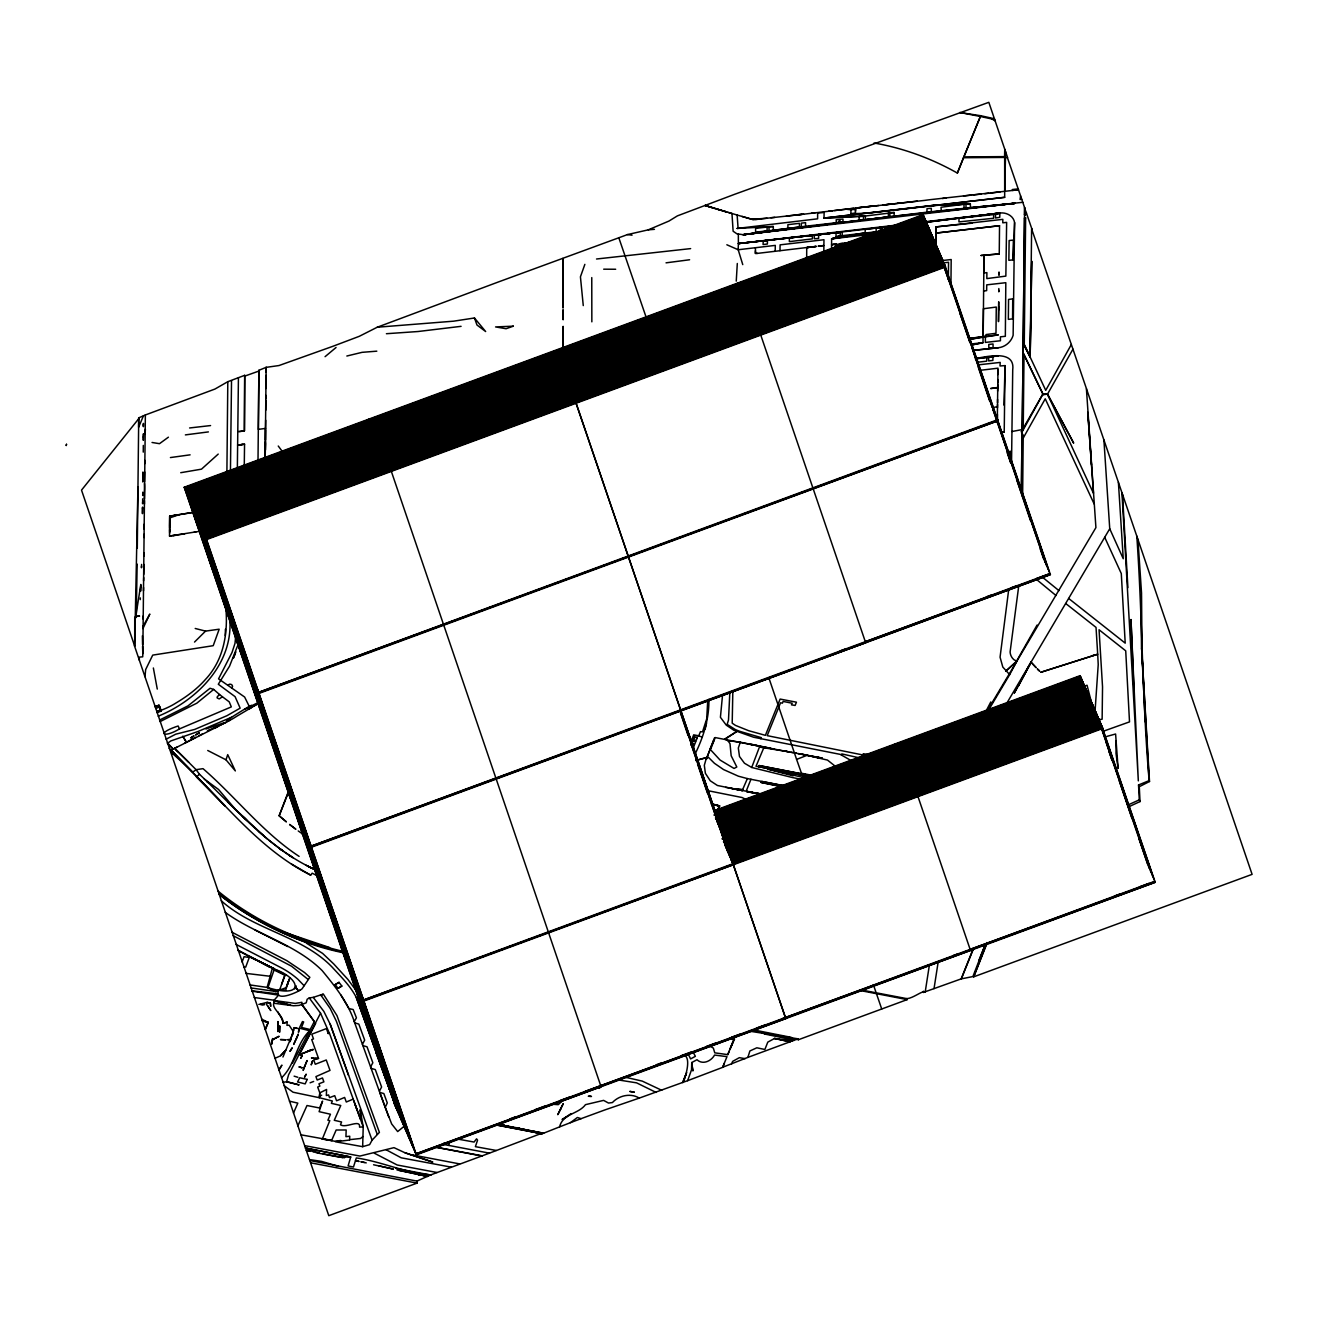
<?xml version="1.0" encoding="UTF-8"?>
<svg xmlns="http://www.w3.org/2000/svg" width="1318" height="1318" viewBox="0 0 1318 1318"><rect width="100%" height="100%" fill="white"/><g stroke="black" fill="none" stroke-linecap="round" stroke-linejoin="round"><path stroke-width="1.5" d="M237.355 467.626L237.784 431.678L244.423 430.871L244.703 375.317L227.8 381.693L214.933 389.057L145.359 414.972L142.822 653.679L142.723 656.825L139.329 657.122L139.346 660.219L265.396 1029.688L268.262 1022.406L261.837 1019.242M196.036 511.878L169.676 516.145L169.511 536.047L201.572 530.989M265.445 441.695L265.182 458.45L266.137 367.36L278.971 365.547L332.993 346.255L359.27 336.321L377.245 327.226L497.842 282.167L627.483 234.588L648.324 229.826L669.017 221.029L677.403 215.872L734.67 194.29L988.83 102.326L1007.611 157.649L1005.387 157.336L1005.519 151.537M284.194 1085.735L293.041 1092.21L319.335 1097.713L319.796 1092.869L317.687 1087.053L319.846 1086.131L318.972 1083.775L323.882 1081.847L322.482 1077.976L317.16 1080.019L315.925 1076.608L330.011 1070.397L326.254 1059.985L315.282 1064.269L313.684 1059.952L318.528 1058.387L311.723 1039.589L313.503 1038.914L311.806 1034.185L326.419 1028.584L328.215 1033.51L329.418 1033.131L363.208 1126.857L362.664 1146.676L335.382 1141.767L349.567 1140.037L349.748 1136.215L345.942 1136.66L346.173 1129.987L336.172 1130.004L331.658 1140.367L300.949 1134.814L265.165 1029.144L268.262 1022.406L262.249 1020.544M563.083 314.722L563.148 319.796L563.05 309.714L563.083 314.722L563.083 313.091M897.443 225.477L882.104 227.289L882.104 231.078L831.625 238.838L831.51 250.568M969.966 339.27L998.336 334.887L985.419 336.419L985.403 335.53L985.37 342.416L1000.444 340.752L1000.411 336.831L1005.337 336.304L1005.815 282.695L986.737 284.853L986.655 290.619L983.623 291.097L983.179 336.848L969.999 339.336M997.429 414.445L997.281 422.633L998.006 368.183L980.576 370.276M1003.921 405.104L1005.074 365.613L1000.016 365.976L1000.197 362.417L978.187 364.872M723.351 211.061L726.778 211.984L705.114 205.46L737.141 215.048L738.047 227.833L737.157 228.442L817.621 218.821L817.638 213.055L824.129 212.511L824.014 218.063L1004.678 197.321L1004.662 157.435L963.524 157.732L957.379 173.07C931.546 158.489 903.308 148.094 874.048 143.003M997.808 374.559L997.94 369.715M142.641 502.109L142.624 503.789L142.69 498.814M142.393 635.803L142.575 644.65M143.25 452.123L143.3 445.418M143.267 615.852L143.283 619.295M144.09 534.185L144.074 537.546M145.375 429.108L145.145 433.688M169.66 533.016L169.725 517.925L179.116 514.679L194.174 512.241M562.852 268.262L563.05 308.066L562.77 258.443L562.819 274.754L562.868 273.238M1022.158 429.52L1023.114 353.175L1024.02 354.789L1023.229 427.856L1022.241 429.717L1024.613 207.7L1022.784 202.329L926.916 212.182L931.299 212.017L931.315 208.293L927.015 208.639L926.916 212.182L743.27 234.719L736.894 233.813L733.121 231.227L731.968 213.483L728.524 212.511M169.742 519.687L169.692 526.327M244.423 430.871L244.703 375.317M894.148 216.251L894.148 212.478L863.455 216.251L824.014 218.063L931.48 205.542L963.969 204.241L964.084 208.228L1014.86 203.334L889.864 216.679L743.27 234.719L768.987 230.732L769.02 226.844L773.304 226.498L773.32 230.452L743.27 234.719L1014.86 203.334L931.299 212.017M806.649 259.597L806.731 247.619L816.204 246.417L757.455 253.386L755.412 253.402L755.461 247.718L775.297 245.395L775.182 251.211M823.832 251.441L823.964 239.728L780.108 244.851L779.976 250.684M1022.784 202.329L1018.485 189.776L930.772 199.611A98.834 52.605 0.5 0 0 925.038 200.352L855.629 208.079L855.415 213.17L850.934 213.697L850.884 209.776L846.008 209.2L811.41 213.285A197.552 105.127 0.5 0 0 805.644 213.977L753.566 219.711L737.141 215.048M859.155 220.337L863.438 219.958L863.455 216.251L859.122 216.482L859.155 220.337L743.27 234.719M882.104 227.289L876.173 228.047L876.14 231.787L842.153 235.675L831.625 238.838L872.417 234.159M935.829 244.934L935.978 226.91L1002.833 219.348L1002.784 222.808L1006.639 222.38L1005.848 276.105L986.836 278.592L986.885 272.612L983.805 273.073L983.623 291.097M1024.547 207.536L1025.684 214.603L1024.547 214.735L1024.613 207.7M137.945 486.952L134.683 646.084L134.733 617.582L135.787 616.445L140.812 584.451L140.581 591.238L140.746 586.131M157.04 712.692L161.241 711.045L160.747 709.891C149.494 714.125 165.277 709.974 176.282 702.807C186.958 696.448 197.107 688.919 205.344 679.577C224.06 659.708 228.459 631.932 225.576 605.637M226.894 472.174L227.8 381.693M265.412 443.375L265.346 450.13L265.659 420.211M563.247 347.952L563.148 326.337L563.247 347.903M818.643 234.604L818.61 238.41L814.31 238.772L814.392 235.148L895.894 225.707M876.173 228.047L865.283 229.447L865.086 232.792L831.625 238.838L840.274 235.79L840.307 232.248L738.377 243.566L738.195 249.745L742.759 264.621M1116.099 740.93L1116.016 753.435L1118.092 768.378L1115.605 734.011L1106.79 736.416M143.497 590.843L143.53 587.499M144.222 524.136L144.107 529.062M144.799 463.689L144.832 460.344M229.085 613.315C236.515 660.334 198.87 699.693 158.242 716.185M230.436 471.482L231.523 380.655M258.015 459.768L258.888 370.292L266.137 367.36L266.104 372.104M773.32 230.452L787.884 228.409L787.917 224.653L799.433 223.352L799.416 227.108L768.987 230.732M950.937 285.116L951.184 259.531L941.777 260.618M998.616 310.027L998.715 301.806L998.484 321.625L998.698 306.83M998.83 288.527L998.797 291.838L998.813 290.207M137.286 548.354L138.72 417.855L145.359 414.972M143.728 574.351L143.843 564.384M237.784 431.678L238.426 377.871M880.342 231.194L880.391 227.487M999.242 253.946L981.07 255.478L999.242 253.946L999.538 225.707L935.978 233.072L936.192 245.84L935.978 226.91L972.289 223.154M1021.368 491.63L1021.944 438.235M1021.45 491.795L1021.911 437.922M1022.62 496.919L1023.213 436.472L1021.483 431.332L1042.933 393.967L1047.497 394.164L1073.593 442.947L1047.497 394.164L1072.951 349.171L1031.615 228.887L1030.149 357.063L1045.734 390.326L1071.353 344.509M138.72 417.855L138.604 427.279L143.431 415.862M143.596 580.843L143.678 577.63M169.676 531.352L169.692 529.688M169.66 527.958L169.676 516.145L179.116 514.679M258.394 428.993L258.888 370.292M265.89 395.351L265.791 398.514M801.311 226.861L801.344 223.137L805.578 222.643L805.512 226.251L787.884 228.409M948.35 279.301L948.548 262.266L943.391 262.908M1004.217 431.991L1000.741 432.304L1004.217 431.991L1005.074 365.613M1013.114 259.893L1013.361 240.074L1009.127 240.551L1008.847 260.305L1013.114 259.893L1014.596 222.643C1013.657 215.872 1006.277 212.182 999.967 213.022L924.346 221.852M1014.596 222.643L1013.13 335.316C1011.186 341.922 1005.189 347.062 998.319 347.738L973.887 350.275M1011.549 462.288L1012.718 369.814C1015.371 349.122 986.292 356.881 976.276 358.331M1023.114 353.208L1024.498 218.08L1025.635 217.898L1024.251 344.344L1030.149 357.063L1031.747 261.359L1030.149 357.063L1022.999 342.944L1023.806 344.657M244.258 466.341L244.555 444.215L239.316 444.891M266.104 370.424L266.154 367.409M840.011 222.314L842.943 221.968L842.993 219.052L839.961 219.266L840.011 222.314L836.222 222.709L836.205 219.711L839.171 219.348L839.187 222.412M997.545 399.42L997.545 402.83M1010.725 461.3L1010.873 451.316L1008.039 451.596M144.42 498.863L144.568 490.593A22.422 4.316 83.3 0 0 144.568 485.452L144.469 483.525M997.364 417.691L997.298 420.969M1023.114 343.257L1022.949 353.306L1023.081 343.158M987.001 942.535L973.689 976.836L1252.1 874.361L1136.791 536.096C1142.541 617.483 1142.063 699.215 1149.148 780.618L1149.51 781.508L1139.279 786.698L1140.021 801.575L1128.916 806.698M134.733 617.582L136.215 617.417L137.154 564.088M277.983 1021.598L277.801 1031.434L277.983 1021.598L277.736 1027.958L278.065 1023.74M842.153 235.675L842.218 231.984L738.377 243.566L738.344 234.209M732.841 691.027L732.198 723.187L735.493 725.411L748.739 730.732L765.379 735.329L780.124 699.067L796.451 702.197L795.116 705.443L791.475 704.85L792.184 703.235L783.123 701.423L782.431 703.153L780.553 702.791L767.191 735.642L862.763 754.95L863.306 753.731L866.915 754.291M755.478 250.634L755.428 253.386L757.455 253.386M983.113 335.81L983.409 308.758L996.276 307.045L995.98 333.306L986.128 334.541L986.111 336.387L970.279 338.446M265.478 440.014L265.429 429.866M143.926 556.081L143.942 552.703M265.989 378.596L266.055 375.399M848.99 242.397L835.266 245.412L835.283 248.97M265.89 388.546L265.972 385.317M1004.744 149.263L1004.563 156.611L963.853 156.908L957.379 173.07M140.268 599.624L140.318 597.911M144.65 471.91L144.469 481.778M225.263 635.523L225.427 629.164M997.627 391.116L997.792 384.675M722.511 695.377L720.419 717.305L726.267 725.131L733.846 730.238L753.632 737.24L840.241 754.374L849.945 759.893M992.965 356.783L992.866 360.407L988.632 360.918L988.698 357.277L975.304 358.908M265.775 400.161L265.742 410.244M141.603 564.417L141.471 567.761L141.537 566.097M563.198 337.952L563.28 344.723M729.859 691.818L728.492 720.073L727.141 724.34L735.082 729.398A49.31 40.644 -23.3 0 0 740.601 731.572L761.343 737.652L760.848 738.755M235.823 634.568L235.016 643.316L232.017 652.492L218.557 678.852L244.637 697.041L249.25 706.399C248.575 706.679 213.351 727.833 231.787 719.298A68.931 38.601 -33.7 0 0 236.943 716.152L257.669 703.828L259.547 704.207M707.733 700.599L706.695 718.903L702.51 731.885L700.468 731.655L698.87 735.543L694.553 735.708L690.978 745.098M736.251 281.129L737.306 263.485M855.431 211.308L855.629 208.079L834.475 210.55M708.903 699.364C709.249 718.524 703.499 736.778 695.179 753.896M138.736 418.679L81.518 490.131L134.683 646.084M254.259 997.512L273.864 1000.197L273.732 1003.212C271.821 1008.978 283.798 1015.568 283.073 1023.279L287.209 1022.093L286.945 1025.371L289.103 1025.173L293.486 1031.813L282.942 1057.02M273.732 1003.212L293.519 1005.766L299.12 1005.42L306.204 1002.817L307.16 999.258L309.269 997.94L313.239 997.38L323.866 1011.433L330.241 1024.3L372.071 1140.185L369.617 1144.65L362.664 1146.676M997.792 379.584L997.775 382.961M973.327 948.466L961.201 978.879L923.374 992.421C923.226 990.049 911.002 999.687 906.043 998.484L861.082 989.933M144.98 676.694L145.672 669.56L152.723 655.112L213.219 645.688L219.183 629.197L205.559 631.108L195.212 628.472M1022.027 437.724L1022.109 429.47M250.964 987.94L278.114 991.795C276.006 1001.911 298.412 992.075 302.069 988.813L309.845 977.33L304.606 972.569L286.846 960.674L232.001 932.254M1008.797 588.849L1000.065 657.188L1002.8 667.04L1009.654 674.635L988.714 709.858M1018.732 585.999L1010.099 651.998A15.635 12.999 -28.4 0 0 1013.921 659.692L1016.837 661.257L1095.917 527.612L1086.394 388.513L1072.951 349.171M785.577 786.154L747.372 778.592L742.248 790.503L717.404 785.479L710.27 780.783L705.377 773.304L704.323 765.297L706.563 757.471L695.756 760.453M925.236 991.762L929.338 965.369M934.034 988.615L938.103 962.437M997.561 387.459L990.675 388.53L997.66 387.805L997.742 386.289M288.527 981.235L287.34 984.661L289.812 978.055L286.006 987.709L275.709 991.498L267.126 987.396C306.138 999.703 300.998 977.495 272.299 968.4L267.126 987.396L249.942 984.925M923.374 992.421C923.984 990.016 921.282 993.69 923.44 991.35M1011.977 431.513L1022.504 429.52L1021.895 432.304L1042.933 393.967M1025.635 217.898L1024.498 218.08M705.13 729.233L706.563 723.038M294.178 1027.678L297.407 1028.435L294.178 1027.678L290.108 1041.648M835.497 766.417L827.473 760.074L807.011 755.346L796.599 759.415L803.733 779.712L792.629 777.587L751.705 767.471L759.745 746.235L715.213 737.569L710.484 749.662L720.073 760.058L734.06 768.46L736.811 766.994L731.16 755.741L730.007 743.698L727.882 740.634L724.735 739.052L736.68 731.556L725.295 739.036M239.118 641.932L229.546 666.167L218.31 684.256L235.082 696.662L240.156 708.145L226.976 715.69L194.669 729.431L175.722 734.192L166.084 739.2M686.694 1072.572C675.277 1100.876 695.245 1060.067 684.223 1055.108M768.921 678.045L794.408 752.908L796.253 753.237L764.028 747.224L756.005 766.285L758.855 766.796L759.217 765.577L811.542 775.791L759.217 765.577L758.822 766.714L809.829 776.747M997.479 407.789L997.512 404.461M1021.895 432.304L1023.229 427.856L1022.636 430.294L1022.191 429.602M685.92 1074.5L682.576 1082.473L687.634 1080.678L691.538 1069.804L691.736 1062.539L696.975 1059.738C702.741 1065.142 711.226 1061.138 714.554 1055.059L726.992 1056.641L722.659 1067.267L747.883 1057.382L749.893 1050.957L756.829 1047.794L764.868 1049.474L767.801 1042.11L774.556 1038.469L792.53 1040.858L798.016 1038.831L798.444 1039.721L907.196 999.604L906.784 998.632M266.417 1004.53L267.109 1002.372L270.371 1003.163L270.668 1006.293L270.371 1003.163L267.109 1002.372L258.839 1004.431M709.002 1045.652L713.335 1048.074L714.768 1052.835L727.783 1054.631L734.11 1038.732L729.727 1038.337L733.945 1039.177M226.004 759.827L227.717 754.637L235.345 770.931L226.004 759.827L207.733 750.486M279.828 989.505L284.754 975.188L286.204 975.386M292.514 1034.943L293.024 1033.444M729.875 1049.556L734.587 1038.93M267.966 987.594L274.045 970.032L272.299 968.4M281.508 1077.811C295.529 1064.713 295.759 1044.054 309.681 1030.758L299.285 1028.139L302.465 1021.565L303.667 1021.911L301.509 1027.463L310.191 1029.539L314.294 1021.549L302.283 1004.761L301.871 1002.306L295.248 1003.41L274.375 1000.543L290.85 1005.37L274.506 1000.79M584.862 264.358L580.431 276.829L583.264 305.595M444.034 1143.019L443.523 1144.436L489.439 1153.151L541.303 1133.447M693.515 747.471L694.438 744.95L691.752 744.39M242.1 962.025L244.077 956.687L249.267 957.494L245.692 967.132L243.731 966.819M961.201 978.879L972.882 976.572L985.106 944.973L978.945 960.212M281.607 984.414L285.232 974.743M714.125 804.392L719.496 805.941L718.178 809.367M289.021 789.894L279.152 815.776L286.237 821.74L279.152 815.776L289.103 790.668M963.524 157.732L980.674 115.704L994.349 118.735M449.586 1142.69L448.532 1145.391M714.471 737.899L710.155 748.986L714.158 739.546L712.709 742.841M690.797 742.248L693.696 734.834L702.016 736.861M710.122 749.267L706.975 757.323L710.105 749.497M785.512 786.006L761.985 781.459L761.096 782.447L782.53 786.945M973.689 976.836L987.182 942.93M718.178 809.203L719.496 805.941L711.588 804.062M718.046 809.549L719.496 805.941L711.769 804.128M724.389 1063.247L722.709 1067.349L687.634 1080.678M717.981 809.647L719.496 805.941L711.555 804.342L719.496 805.941M961.267 979.01L973.458 948.779M761.129 794.029A68.223 29.886 21.5 0 1 759.267 793.65L725.658 787.34M235.906 651.866L233.319 658.176L235.065 653.959M963.853 156.908L980.378 116.495L994.645 119.592M287.95 982.964L285.709 990.147L279.647 989.554L275.709 991.498M731.572 1063.972L732.627 1061.385L739.349 1057.662L745.098 1058.651M730.551 1047.81L733.335 1041.072M727.783 1054.631L729.2 1051.27M294.738 988.895L296.089 985.782M293.502 1113.018L297.819 1103.117L289.449 1101.173M496.425 1125.061L542.225 1133.744L559.557 1126.89C562.835 1113.529 578.52 1114.138 585.472 1104.665L603.595 1100.382L608.504 1103.051L612.392 1102.573C618.966 1095.423 630.811 1092.803 639.246 1098.108L682.526 1082.506M706.316 759.201L708.244 757.142L714.438 763.303L723.549 769.564L738.377 776.187L747.372 778.592M297.884 1125.803L306.995 1105.522L319.533 1107.977L322.564 1101.107L319.104 1111.651L330.456 1114.237L327.885 1120.234L329.797 1120.613L322.399 1138.9L334.558 1141.223L340.868 1140.498M176.711 747.207L173.202 749.085L167.452 743.039L173.202 749.085L230.057 720.303M405.137 1125.473L397.674 1131.569L391.66 1123.941L385.218 1107.268L387.278 1102.968L383.851 1093.561L379.782 1092.441L354.69 1022.85C348.463 1002.883 335.167 986.49 322.136 970.575C294.952 943.507 255.774 934.627 225.197 912.32M560.134 1109.97L557.794 1114.682L563.247 1103.66L560.134 1109.97L560.941 1108.454M1031.055 662.229L1014.366 692.906L1031.055 662.229L1036.063 667.583L1031.055 662.229L1018.303 686.266M283.024 1082.243L286.583 1081.814L288.626 1074.681L320.538 1013.196L309.269 997.94M761.557 781.558L761.096 782.447L781.277 786.368M315.645 1023.394L299.483 1054.482L302.234 1055.504L300.685 1058.305L302.234 1055.504L299.878 1054.433L313.14 1049.49L299.878 1054.433M986.193 710.797L990.806 701.934M379.436 1091.156L381.594 1087.037L375.3 1069.59L371.083 1068.321M292.448 1063.181L309.681 1030.758M370.572 1066.987L372.829 1062.769L367.03 1046.789L362.878 1045.619M1009.654 674.635L1016.837 661.257L1005.766 671.224L1016.442 661.372L1037.085 625.045M362.401 1044.383L364.674 1040.149L358.826 1024.086L354.69 1022.85M563.083 1100.184L558.255 1104.665L552.901 1104.286M750.963 779.235L746.565 790.24L747.141 791.426M841.345 754.786L841.823 753.912L859.418 757.899M1023.312 436.703L1021.483 431.332L1022.142 437.411L1023.147 436.324L1023.378 437.774L1045.24 398.81L1094.187 504.02M1005.634 705.179L1109.74 528.765L1103.907 439.948L1086.477 388.761M354.196 1021.681L356.437 1017.825L353.158 1009.522L348.973 1008.6L340.884 994.975M356.404 987.001L354.707 982.322L355.498 980.987M1023.789 344.624L1030.149 357.063M987.281 710.715L1016.837 661.257M279.119 1069.705L281.904 1065.125L278.889 1070.051M1022.109 437.312L1023.147 436.324M377.179 1134.188L336.387 1021.302L330.192 1008.451L321.394 995.831L323.223 993.92L336.963 1015.585L379.403 1132.393L372.071 1140.185M274.062 1000.28L278.543 995.156L277.62 993.821L251.969 990.839M173.202 749.085L171.455 750.469L172.922 753.896C218.491 794.095 255.066 847.309 310.653 875.119L312.201 873.208A343.8 283.337 -23.3 0 0 317.325 875.745M559.557 1126.89L570.43 1122.672L577.383 1117.483L581.106 1118.652L604.616 1110.02A10.676 6.03 -18.8 0 0 605.423 1109.74L639.246 1098.108M228.162 685.327C229.629 682.329 234.62 685.624 231.704 687.798M751.491 744.588L755.807 745.378L739.859 742.116M280.718 1055.636L285.726 1050.232L280.223 1055.965L274.968 1058.321M935.945 233.105L999.538 225.707M172.922 753.896L171.455 750.469L225.048 805.891L196.415 777.01L199.463 774.259L196.102 769.679L174.635 748.294M194.52 642.064L205.559 631.108M222.429 696.777L219.546 694.537L217.618 696.382A2.092 1.713 -23.3 0 0 217.173 697.963L219.249 698.935L222.429 696.777L229.233 701.868L231.325 706.893L179.495 728.887C164.058 738.426 155.112 733.549 178.144 726.004L179.495 728.887M219.546 694.537L213.681 689.429L196.794 703.202L160.071 721.589M218.228 454.084L201.489 469.159L180.731 472.701M362.944 1136.511L360.605 1138.472L349.682 1139.658M325.068 356.684L336.057 347.491M168.407 437.181L159.494 443.688L152.048 442.469M167.534 743.253L170.796 740.947L197.947 731.523L231.474 717.272M571.106 1113.611L562.094 1119.559L566.921 1116.692M338.034 988.335L341.84 986.062L339.023 982.338L335.217 984.595L338.034 988.335L341.84 986.062M254.226 705.921L257.669 703.828M335.217 984.595L339.023 982.338M244.835 709.232L259.695 701.753M249.053 709.018L252.529 706.992M184.569 743.286L195.756 737.273M226.531 722.198L207.404 730.946L209.957 729.941M742.858 790.042L741.688 790.751L742.594 790.306M319.796 1096.181L321.674 1095.176M190.715 739.909L192.379 739.019M199.15 735.592L202.544 733.879M305.479 1148.011L309.796 1160.515L416.949 1181.093L430.788 1174.882C405.038 1172.888 381.643 1161.619 356.338 1157.929L353.471 1167.007L348.1 1165.952L350.72 1156.99L305.479 1148.011L300.949 1134.814M249.25 706.399L251.59 705.262M214.34 728.393L217.75 726.762M724.933 1040.479L720.254 1042.439M1128.159 804.903L1139.279 799.861L1138.538 784.968L1149.148 780.618L1141.619 648.209L1141.273 596.214M159.56 720.056L187.996 705.871L210.056 688.26L213.681 689.429M353.175 1099.13L346.288 1102.013L344.624 1097.449L336.568 1100.777L334.723 1095.67L329.549 1097.63L328.561 1094.928L326.337 1095.555L326.584 1089.459L319.796 1092.869L319.335 1097.713L332.35 1100.991L331.378 1103.347L340.769 1105.505L334.278 1120.3L341.576 1121.98L340.505 1124.781C345.959 1128.669 360.671 1118.537 359.55 1127.154L363.208 1126.857L360.176 1109.591L360.473 1119.279L353.751 1100.728M292.662 1030.577L293.963 1030.05M430.788 1174.882L489.439 1153.151M155.639 708.507L159.709 706.942L161.241 711.045M541.303 1133.447L542.225 1133.744M287.209 1022.093L283.073 1023.279M310.092 1082.819L313.651 1081.452M747.883 1057.382L790.059 1041.797L774.556 1038.469L790.059 1041.797M570.43 1122.672L581.106 1118.652M184.207 487.232L923.061 214.669L945.566 266.944L206.712 539.507L184.207 487.232L394.741 1104.649M184.421 487.742L923.275 215.18M184.652 488.27L923.506 215.691M184.866 488.78L923.72 216.201M185.097 489.291L923.934 216.712L930.343 234.868M924.165 217.239L185.311 489.802L396.059 1107.713M185.525 490.312L924.379 217.75M185.756 490.823L924.61 218.261M185.97 491.334L924.824 218.772M186.2 491.845L925.038 219.282M186.415 492.355L925.269 219.793L930.343 234.456M925.483 220.304L186.629 492.866L397.377 1110.794M186.859 493.393L925.697 220.814M187.074 493.904L925.928 221.325M187.304 494.415L926.142 221.852M187.518 494.925L926.373 222.363M187.733 495.436L926.587 222.874L932.996 241.425M926.801 223.385L187.963 495.947L398.926 1114.385M188.177 496.458L927.032 223.895M188.408 496.968L927.246 224.406M188.622 497.479L927.477 224.917M188.836 498.006L927.691 225.427M189.067 498.517L927.905 225.938M189.281 499.028L928.136 226.449L934.33 244.077M928.35 226.976L189.495 499.538L400.26 1117.45M189.726 500.049L928.58 227.487M189.94 500.56L928.795 227.998M190.171 501.071L929.009 228.508M190.385 501.581L929.239 229.019M190.599 502.092L929.454 229.53L934.544 243.781M929.684 230.04L190.83 502.603L401.578 1120.531M191.044 503.13L929.898 230.551M191.275 503.641L930.113 231.062M191.489 504.151L930.343 231.589M191.703 504.662L930.557 232.1M191.934 505.173L930.788 232.611L936.966 250.651M931.002 233.121L192.148 505.684L402.896 1123.611M192.379 506.194L931.216 233.632M192.593 506.705L931.447 234.143M192.807 507.216L931.661 234.653M193.038 507.743L931.892 235.164M193.252 508.254L932.106 235.675L938.301 253.303M932.32 236.186L193.482 508.764L404.445 1127.187M193.697 509.275L932.551 236.713M193.911 509.786L932.765 237.224M194.141 510.297L932.996 237.734M194.356 510.807L933.21 238.245M194.586 511.318L933.424 238.756M194.8 511.829L933.655 239.266L938.515 253.007M933.869 239.777L195.015 512.34L405.763 1130.267M195.245 512.867L934.1 240.288M195.459 513.377L934.314 240.799M195.69 513.888L934.528 241.309M195.904 514.399L934.759 241.837M196.118 514.91L934.973 242.347L940.953 259.86M935.187 242.858L196.349 515.42L407.097 1133.348M196.563 515.931L935.418 243.369M196.794 516.442L935.632 243.879M197.008 516.953L935.862 244.39M197.222 517.48L936.077 244.901M197.453 517.99L936.291 245.412L942.271 262.529M936.521 245.922L197.667 518.501L408.646 1136.923M197.898 519.012L936.736 246.45M198.112 519.523L936.966 246.96M198.326 520.033L937.18 247.471M198.557 520.544L937.395 247.982M198.771 521.055L937.625 248.492M198.985 521.566L937.839 249.003L948.894 280.783M938.07 249.514L199.216 522.076L409.964 1140.004M199.43 522.603L938.284 250.025M199.661 523.114L938.498 250.535M199.875 523.625L938.729 251.046M200.089 524.136L938.943 251.573M200.32 524.646L939.174 252.084L970.13 342.68M939.388 252.595L200.534 525.157L411.282 1143.085M200.764 525.668L939.602 253.105M200.979 526.179L939.833 253.616M201.193 526.689L940.047 254.127M201.423 527.2L940.278 254.638M201.638 527.727L940.492 255.148L1046.41 565.389M940.706 255.659L201.868 528.238L412.616 1146.149M202.082 528.749L940.937 256.186M202.297 529.259L941.151 256.697M202.527 529.77L941.381 257.208M202.741 530.281L941.596 257.718M202.972 530.792L941.81 258.229L1047.958 568.981M942.04 258.74L203.186 531.302L414.149 1149.741M203.4 531.813L942.255 259.251M203.631 532.34L942.485 259.761M203.845 532.851L942.7 260.272M204.076 533.362L942.914 260.783M204.29 533.872L943.144 261.31M204.504 534.383L943.359 261.821L1049.293 572.061M943.589 262.331L204.735 534.894L415.483 1152.822M204.949 535.405L943.803 262.842M205.18 535.915L944.017 263.353M205.394 536.426L944.248 263.864M205.608 536.937L944.462 264.374M205.839 537.464L944.693 264.885L1050.397 574.615L311.542 847.194L289.037 794.919M944.907 265.396L206.053 537.975L416.356 1154.865L1155.211 882.302L1101.914 726.416L732.495 862.697M206.283 538.485L945.121 265.906M206.498 538.996L945.352 266.434M997.545 419.75L258.69 692.329L997.973 420.772L997.1 418.729M997.973 420.772L259.135 693.35L236.614 641.075M714.488 810.537L1080.068 675.673L1102.804 728.459L363.949 1001.021L341.444 948.762M714.718 811.048L1080.299 676.183M714.933 811.558L1080.513 676.694M715.163 812.086L1080.727 677.221M715.377 812.596L1080.958 677.732M715.592 813.107L1081.172 678.243L1087.366 695.871M715.822 813.618L1081.403 678.754M714.109 814.837L1081.617 679.264M714.34 815.348L1081.831 679.775M716.481 815.15L1082.062 680.286M716.695 815.661L1082.276 680.796M716.926 816.171L1082.49 681.307L1088.47 698.837M717.14 816.699L1082.721 681.834M715.443 817.918L1082.935 682.345M715.658 818.429L1083.165 682.856M715.872 818.939L1083.38 683.367M716.102 819.45L1083.594 683.877M718.244 819.252L1083.824 684.388L1091.123 704.982M718.458 819.763L1084.039 684.899M716.761 820.982L1084.269 685.409M716.976 821.493L1084.483 685.92M717.206 822.02L1084.698 686.431M717.42 822.531L1084.928 686.958M717.651 823.042L1085.142 687.469M719.793 822.844L1085.373 687.98L1092.441 708.063M718.079 824.063L1085.587 688.49M718.31 824.574L1085.801 689.001M718.524 825.084L1086.032 689.512M718.755 825.595L1086.246 690.022M718.969 826.106L1086.477 690.533M719.183 826.617L1086.691 691.044L1092.441 707.651M719.414 827.144L1086.905 691.571M719.628 827.655L1087.136 692.082M719.859 828.165L1087.35 692.593M720.073 828.676L1087.581 693.103M720.287 829.187L1087.795 693.614M720.518 829.697L1088.009 694.125L1095.093 714.208M720.732 830.208L1088.24 694.635M720.962 830.719L1088.454 695.146M721.177 831.23L1088.684 695.657M721.391 831.757L1088.899 696.168M721.621 832.268L1089.113 696.695M721.836 832.778L1089.343 697.206L1096.411 717.289M722.066 833.289L1089.558 697.716M722.28 833.8L1089.788 698.227M722.495 834.31L1090.002 698.738M722.725 834.821L1090.217 699.248M722.939 835.332L1090.447 699.759M723.17 835.843L1090.661 700.27M723.384 836.353L1090.892 700.781L1096.625 716.976M723.598 836.881L1091.106 701.291M723.829 837.391L1091.32 701.819M722.116 838.61L1091.551 702.329M722.346 839.121L1091.765 702.84M724.488 838.923L1091.979 703.351M724.702 839.434L1092.21 703.861L1099.064 723.434M724.933 839.945L1092.424 704.372M725.147 840.456L1092.655 704.883M723.45 841.675L1092.869 705.394M723.664 842.202L1093.083 705.904M723.879 842.713L1093.314 706.432M726.037 842.515L1093.528 706.942L1100.382 726.515M726.251 843.026L1093.759 707.453M726.465 843.536L1093.973 707.964M724.768 844.756L1094.187 708.474M724.982 845.266L1094.418 708.985M725.213 845.777L1094.632 709.496M725.427 846.288L1094.863 710.007M725.658 846.815L1095.077 710.517L1100.596 726.202M727.8 846.617L1095.291 711.028M726.086 847.836L1095.522 711.555M726.317 848.347L1095.736 712.066M726.531 848.858L1095.966 712.577M726.762 849.369L1096.181 713.087M727.19 850.39L1096.625 714.109M1096.84 714.62L727.421 850.901L726.976 849.879L1096.395 713.598L1149.247 868.463M1097.07 715.13L727.635 851.412L691.143 744.308M727.865 851.939L1097.284 715.641M728.08 852.449L1097.499 716.168M1097.943 717.19L728.294 852.96L1097.729 716.679L1151.026 872.565M1098.174 717.7L728.739 853.982L680.533 712.33M728.969 854.492L1098.388 718.211M729.183 855.003L1098.602 718.722M1098.833 719.233L729.398 855.514L730.287 857.573L1099.706 721.292M729.628 856.025L1099.047 719.743L1152.789 876.668M729.842 856.535L1099.278 720.254M730.073 857.062L1099.492 720.765M730.501 858.084L1099.937 721.803M1100.151 722.313L730.732 858.595L731.836 861.148L1101.255 724.867M730.946 859.105L1100.382 722.824M731.177 859.616L1100.596 723.335L1154.107 879.732M731.391 860.127L1100.81 723.846M1101.041 724.356L731.605 860.638L680.533 710.699M1101.486 725.378L732.05 861.675L733.385 864.74L363.504 1000L1102.359 727.437M732.281 862.186L1101.7 725.889M732.709 863.208L1102.145 726.926M1102.573 727.948L363.735 1000.51L733.154 864.229M1154.766 881.281L415.928 1153.843L785.792 1018.583L576.147 403.226L553.626 350.95M416.949 1181.093L417.048 1183.119L328.792 1215.674L309.796 1160.515M986.375 596.84L992.157 594.731M1011.417 587.68L1017.199 585.571M1036.459 578.52L1049.952 573.594L311.097 846.156L1050.397 574.615M840.192 650.894L845.975 648.785M865.679 642.756L311.312 846.667L1050.166 574.104L865.234 641.734L865.679 642.756L760.42 334.064M1114.32 896.075L1120.102 893.95M1139.362 886.915L1148.999 883.39M952.716 955.748L958.499 953.639M656.282 1064.763L662.064 1062.638M681.324 1055.603L690.962 1052.077M706.366 1046.443L716.004 1042.917M731.408 1037.282L741.045 1033.757M756.45 1028.122L766.087 1024.597M781.492 1018.962L1155.211 882.302M510.099 1118.817L515.865 1116.692M535.141 1109.657L544.762 1106.131M560.183 1100.497L569.804 1096.971M585.225 1091.337L970.493 950.443L917.641 795.578M390.985 470.345L601.074 1086.724L416.142 1154.354L1154.996 881.791L970.064 949.421L970.493 950.443M259.053 371.017L245.28 375.91M1093.232 709.265L1095.192 709.15L1098.224 664.585L1097.696 654.206L1040.808 672.279L1097.696 654.206L1096.032 627.401L1065.784 603.562M156.776 712.066L160.747 709.891M205.954 728.986L224.422 722.61M313.239 997.38L322.498 994.332M307.308 1051.27L311.163 1050.001M790.026 1041.665L792.53 1040.858M1083.33 686.464L1087.053 685.261L1092.754 707.42M328.215 1033.51L329.418 1033.131M298.23 990.724L295.66 987.05L298.23 990.724L299.614 990.279M1102.804 731.424L1129.51 721.885L1125.72 650.828L1099.064 629.773L1102.54 686.876L1102.128 719.2L1098.075 719.859M304.689 1145.639L359.929 1156.067L393.983 1147.649L405.021 1152.789L432.634 1162.048L405.021 1152.789M309.219 1050.578L313.14 1049.49M695.789 760.502L706.695 757.652M714.603 1044.037L717.453 1043.312M1091.897 655.754L1095.802 654.799M993.673 407.493L996.853 406.718M346.832 356.025L362.088 352.334L376.816 351.165M846.008 209.2L853.718 208.293M890.276 204.076L882.632 205.114L917.295 201.127M863.438 219.958L889.864 216.679L889.864 212.906M972.931 344.739L983.014 342.664L983.063 336.584L969.076 338.479M971.366 345.019L983.014 342.664L971.119 343.982M265.544 428.416L258.41 429.355M169.511 536.047L184.685 533.872M377.245 327.226L453.606 321.18L474.464 317.984L485.65 331.543L476.984 325.019L474.464 317.984M840.274 235.79L836.057 236.499L835.991 232.759L840.307 232.248L738.377 243.566L897.789 224.95M690.632 248.608L596.527 259.003M942.436 198.54L946.209 197.931M194.059 532.241L195.937 531.945M874.839 205.789L857.54 207.816L861.395 207.387M801.772 214.389L786.352 216.086M811.41 213.285L815.199 212.709M173.366 535.668L177.156 535.092M984.81 193.713L988.648 193.252M237.569 445.138L242.792 444.397M990.592 193.087L1000.164 191.851M170.417 457.56L190.105 454.842M814.392 235.148L789.367 237.751L789.367 241.622L812.333 238.887L812.498 235.411L840.307 232.248M842.647 243.402L838.956 243.814L848.808 242.71M666.035 262.842L689.611 259.761M461.086 326.337L417.971 331.526L386.405 333.718M173.498 515.651L175.393 515.404M850.884 209.776L855.398 209.315M185.377 434.891L208.392 431.909M976.111 358.661L998.303 355.778L986.82 357.557L986.704 361.148L977.116 362.302M816.204 246.417L806.731 247.619L808.626 247.372M925.483 222.33L999.967 213.022L926.505 221.968M999.967 213.022L925.285 222.38M239.464 431.563L242.792 431.151M1004.678 197.321L867.722 213.236L850.934 213.697M1023.279 353.191L1043.23 394.675L1047.497 394.164L1093.479 493.311L1087.778 412.254L1091.485 464.957M1021.73 199.282L1020.066 199.479L1020.577 195.871M755.461 247.718L738.195 249.745L726.844 244.769M767.06 218.211L751.952 219.332L742.067 216.449M770.898 217.734L774.77 217.355M805.512 226.251L842.943 221.968M189.594 427.971L210.567 425.566M241.046 444.611L244.555 444.215M911.479 201.736L907.591 202.066M973.195 194.899L980.938 194.125M828.692 211.209L832.564 210.814M1018.188 188.886L1012.372 189.528L1012.356 190.435L1018.485 189.759L1007.397 157.649M1014.86 203.334L941.217 211.325L941.052 207.239L963.969 204.241L970.361 203.96L970.476 207.947M894.148 212.478L888.332 213.104L888.381 216.976M974.002 350.324L998.319 347.738M135.787 616.445L139.494 616.099L135.787 616.445L136.215 617.417M865.251 206.959L871.05 206.349M872.944 206.086L878.776 205.509M797.868 214.669L803.7 214.191M759.382 219.15L751.952 219.332L761.359 219.035L755.478 219.463M963.524 195.904L971.267 195.13M901.891 202.906L897.97 203.186M648.324 229.826L654.453 229.332M1024.498 214.653L1025.684 214.603M737.157 228.442L773.304 226.498M824.014 218.063L865.349 215.954L865.366 219.744M314.64 1058.552L318.528 1058.387L311.46 1057.926L313.025 1058.173M931.48 205.542L970.361 203.96M316.04 1152.723L339.336 1157.105L350.72 1156.99L305.512 1148.093M603.693 269.185L615.671 269.251M594.352 1088.058L599.69 1088.256L596.098 1088.042M729.744 1038.37L734.11 1038.732M339.336 1157.105L342.812 1157.484L323.124 1153.876M752.265 792.332L747.009 791.772L759.267 793.65L747.009 791.772L757.438 793.337M959.702 112.508L980.674 115.704M620.086 1080.216L636.578 1082.852L656.15 1092.441M995.008 120.795L991.548 118.735L994.464 119.032M796.566 759.316L794.408 752.908L822.35 758.081L812.415 756.417L821.378 758.196L814.244 756.861M727.882 740.634L740.288 742.166L738.327 748.014L739.48 756.483L744.472 763.237L751.705 767.471M749.86 1031.17A200.007 86.955 22.1 0 1 751.655 1031.5L798.016 1038.831M627.483 234.588L632.063 235.181M789.07 751.853L759.909 747.125M245.972 973.376L270.865 976.358M747.817 743.813L773.847 749.003M252.1 991.185L278.312 995.09M341.065 1157.253L344.575 1157.764M309.516 1159.576L321.543 1161.372L338.034 1166.199M501.235 1124.979L504.81 1125.572L497.578 1124.221L499.44 1124.649M807.011 755.346L798.049 753.599M661.735 1090.283L642.245 1081.106L625.226 1077.201M321.921 1138.999L332.103 1140.663M537.645 1132.162L497.578 1124.221L543.675 1133.233L533.922 1131.454M427.543 1176.299L396.982 1169.956M991.548 118.735L994.497 119.246M923.523 991.548L925.071 991.811M458.45 1139.213L474.085 1142.047L476.572 1138.834L477.561 1140.169L475.386 1146.66L496.326 1150.466M790.882 752.249L792.678 752.578M497.578 1124.221L541.467 1133.645L515.618 1127.582L541.467 1133.645L495.799 1124.798M481.828 1155.738L434.693 1146.99L481.96 1156.034M496.705 1124.699L541.995 1133.2M451.283 1167.155L401.232 1157.814L386.075 1149.741M373.571 1164.766L393.39 1169.132L378.892 1165.771M398.728 1170.285L427.609 1176.463M459.57 1163.893L411.051 1154.65M437.032 1172.509L397.196 1164.997L374.394 1153.234M416.504 1174.157L425.286 1175.87M395.944 1168.423L430.854 1175.046M310.801 1162.838L417.048 1183.119M793.222 775.824L767.29 768.971L808.692 778.79M859.55 990.411L907.196 999.604M809.796 776.697L758.822 766.714M751.227 1030.363L798.444 1039.721M801.805 773.304L813.288 775.561M960.657 112.607L980.378 116.495M755.082 1030.198L791.377 1037.381M364.427 1162.476L360.868 1161.768L366.239 1162.888M418.284 1174.486L421.793 1175.211M752.001 744.439L770.206 748.212M794.342 1040.396L778.872 1036.937A99.773 43.379 22.1 0 0 773.435 1035.866L764.308 1033.955M510.231 1126.626L512.059 1127.005M343.916 952.898C305.792 945.121 269.465 929.174 237.141 907.624A487.215 397.707 -24 0 1 221.078 895.894M731.045 788.296L738.344 789.91M810.636 756.104L801.657 754.028M748.838 791.69L750.601 792.085M344.838 952.436C299.038 942.815 255.527 922.221 218.772 893.307M262.43 1020.972L268.262 1022.406M345.415 951.942C299.252 941.316 254.885 921.331 218.145 891.182M721.605 210.501L716.415 208.985M714.686 208.458L705.097 205.443L706.036 205.74M294.128 1076.163L297.868 1077.284M706.876 790.471L742.05 797.522L746.746 799.779M785.05 750.865L787.324 751.589M709.496 206.811L711.242 207.371M329.599 947.527L281.459 931.299L296.451 937.872M317.687 870.819C270.124 850.094 236.416 809.137 199.463 774.259M319.533 1153.168L306.616 1148.357L314.228 1152.327M306.073 865.234L312.728 868.595L307.704 866.157M238.064 950.229L284.754 974.447M262.809 963.442L274.177 968.714L248.031 956.011L256.532 960.262L255.082 959.339M254.901 929.898L287.719 946.538M274.177 968.714L258.064 960.97L270.717 967.593M274.045 970.032L284.754 975.188M309.384 866.997L312.728 868.595M236.103 944.429L281.162 967.725A108.373 89.459 -23.2 0 1 297.868 979.241L304.079 985.699M240.584 951.942L238.179 950.509L246.4 955.039M264.358 964.199L269.169 966.819M291.492 864.064L310.653 875.119M233.154 935.681L291.525 966.209L308.099 979.422M260.667 921.084L240.881 909.206M293.239 857.87L285.001 852.384M298.214 830.933L303.173 834.376M291.64 856.848L288.642 854.805L290.158 855.86M204.323 779.103L218.524 789.449L235.279 809.186L265.165 837.194M283.831 851.576L280.075 848.907L282.678 850.769M221.259 900.754C253.896 930.195 301.525 935.483 332.037 967.017C340.769 976.49 350.341 985.897 356.272 997.396L396.191 1107.73L401.693 1117.994M299.12 856.387C262.513 832.383 235.873 797.077 203.021 768.658L196.102 769.679L192.807 772.117L171.455 750.469M281.574 849.995L268.888 840.241M221.062 895.861L219.085 894.312C245.642 915.549 276.154 931.315 307.984 943.013L306.303 943.078L322.613 953.408L333.718 963.919L347.837 979.373L358.611 993.887M301.937 833.536L304.54 835.53M1068.684 598.471L1125.21 643.135L1121.289 573.544L1104.731 537.365M1042.06 576.889L1058.964 590.645M1035.915 578.948L1055.982 595.505M267.735 839.319L258.46 831.23M188.705 762.232L175.755 749.497L177.914 751.705M243.583 817.259L246.087 819.598M244.818 818.379L242.413 816.155L247.323 820.768M234.077 808.016L228.129 802.25M231.671 805.644L235.279 809.186M206.679 781.376L207.882 782.562M170.697 751.903L172.707 754.077M169.149 748.278L171.241 750.667M693.548 1052.917L695.377 1056.328L690.599 1058.931L688.062 1053.692M320.603 994.859L321.394 995.831M278.246 446.028L281.788 450.756M301.921 1004.777L314.294 1021.549M182.757 736.185L186.431 742.232M277.653 1011.631L282.414 1019.72M183.746 737.866L185.64 740.98M320.538 1013.196L329.352 1033.164M1031.615 228.887L1032.208 229.942M1043.23 394.675L1023.888 354.344M396.669 1108.8L397.739 1111.09M993.129 409.503L993.558 410.524M994.447 412.583L995.337 414.626M995.765 415.648L996.869 418.218M1138.538 784.968L1139.279 786.698M1139.279 799.861L1140.021 801.575M738.344 282.81L760.848 335.085M895.35 743.813L918.086 796.599M785.347 1017.562L785.792 1018.583M368.925 419.091L391.43 471.366M600.415 1085.192L601.074 1086.724M394.296 1103.627L416.356 1154.865M159.709 706.942L159 705.196L155.096 706.695L159 705.196L160.664 709.512M388.81 1117.186L379.782 1092.441L385.218 1107.268M376.009 1052.67L396.191 1107.73L356.272 997.396M355.333 1105.159L357.096 1109.97M354.707 982.322L355.844 985.436M358.068 991.597L356.98 988.582M330.241 1024.3L348.479 1075.307M1103.907 439.948L1136.791 536.096M358.611 993.08L359.122 994.563M281.64 1018.287L282.81 1021.631M873.34 984.628L881.726 1008.995M1025.651 210.765L1032.126 229.694M1026.442 213.055L1025.668 214.57M618.834 237.817L646.495 318.281M971.893 347.606L992.24 407.46M992.899 409.404L1045.092 562.325M959.949 313.371L969.9 342.581M978.318 367.376L989.587 400.903M1007.281 452.14L1010.824 462.799M1016.573 479.406L1030.495 520.709M1040.231 548.996L1043.543 558.733M1106.131 742.298L1112.112 760.239M1119.394 781.245L1132.014 818.659M1139.082 839.154L1147.714 864.46M1007.281 452.964L1010.593 462.7M1108.784 750.898L1112.112 760.634M923.061 214.669L929.025 232.199M1080.068 675.673L1084.928 689.413M575.702 402.204L785.561 1018.073M680.533 711.522L730.287 857.573M680.533 713.153L688.062 735.493M697.568 764.094L707.519 793.304M139.362 660.252L134.485 645.902M277.62 993.821L277.999 995.008M153.366 667.979L157.27 689.083M691.818 1064.269L692.922 1070.974L691.736 1062.539M1137.928 539.177L1141.536 593.084L1141.619 648.209L1145.276 722M1121.964 492.833L1138.324 780.866L1130.976 619.509L1134.024 692.609M1118.405 482.388L1123.249 558.733L1109.74 528.765M1141.619 648.209L1149.51 781.508M1122.491 494.332L1127.895 587.614M142.558 646.331L142.822 653.679M144.42 500.56L144.453 504.086M965.979 204.224L966.028 208.03M265.264 451.679L265.28 453.458M591.766 277.587L591.848 321.839M265.972 380.292L265.989 383.719M142.739 493.789L142.723 495.502L142.789 492.174L142.739 493.789M143.365 425.006L143.365 426.686L143.431 423.407L143.365 425.006M983.986 255.692L983.805 273.073L983.986 255.692M767.109 227.058L767.092 230.947L755.56 232.116L755.642 228.376L767.109 227.058M998.995 273.633L998.995 275.281L999.011 272.002L998.995 273.633M142.838 478.632L142.805 481.976L142.937 472.009L142.838 478.632M143.349 436.983L143.333 440.327L143.448 433.754L143.349 436.983M142.509 508.682L142.459 513.658L142.558 507.101L142.509 508.682M1012.735 298.873L1012.57 318.874L1008.352 319.368L1008.55 299.433L1012.735 298.873M1005.387 157.336L1004.876 191.209L1005.387 157.336M959.026 218.195L958.944 221.902L993.607 218.261L993.69 214.603L959.026 218.195M995.584 214.307L995.502 217.981L999.736 217.338L999.884 213.829L995.584 214.307M279.745 1026.079L279.564 1032.208L279.745 1026.079M767.471 240.584L767.373 244.011L763.073 244.538L763.221 241.194L767.471 240.584M143.25 626.001L142.921 628.587L149.824 614.056L143.25 626.001M298.708 1030.692L298.494 1032.34L298.988 1028.781L298.708 1030.692M272.183 1041.121L271.722 1044.185L272.678 1038.518L272.183 1041.121M66.51 444.298L66.23 445.484L66.51 444.298M312.481 1061.056L311.262 1064.713L312.481 1061.056M296.731 1037.859L293.667 1044.433L298.329 1034.07L296.731 1037.859M304.54 1066.674L303.124 1070.381L307.078 1060.529L304.54 1066.674M695.739 741.573L694.8 744.11L692.181 743.467L693.12 740.996L695.739 741.573M697.222 737.882L696.25 740.386L693.63 739.744L694.619 737.24L697.222 737.882M307.193 1079.409L305.183 1083.89L297.571 1081.963L299.713 1077.762L307.193 1079.409M306.089 1074.335L304.59 1077.103L306.089 1074.335M292.085 1048.024L290.059 1051.204L292.085 1048.024M192.346 736.861L190.715 737.998L194.043 735.823L192.346 736.861M276.022 1037.678L272.447 1039.853L279.136 1036.294L276.022 1037.678M199.166 732.94L195.739 734.834L199.166 732.94M997.759 420.261L258.905 692.84L997.759 420.261M513.345 326.172L506.096 328.726L495.568 326.93L513.345 326.172M833.371 244.407L831.559 244.72L837.062 243.929L833.371 244.407M993.08 347.738L988.862 348.314L988.764 344.459L993.031 343.982L993.08 347.738M820.01 245.922L818.116 246.169L823.849 245.56L820.01 245.922M289.252 1039.572L287.555 1039.704L290.981 1039.622L289.252 1039.572M285.841 1039.77L280.553 1039.572L285.841 1039.77M262.562 1004.547L260.635 1004.53L264.506 1004.58L262.562 1004.547M743.039 789.729L732.857 788.691L743.039 789.729M589.854 1096.296L588.289 1096.246L591.469 1096.444L589.854 1096.296M308.643 1150.845L306.336 1150.515L310.471 1151.289L308.643 1150.845M634.222 1092.177L629.938 1091.436L634.222 1092.177M288.312 1082.078L286.583 1081.814L299.12 1084.912L288.312 1082.078M357.277 1160.977L355.498 1160.631L359.106 1161.471L357.277 1160.977M300.586 1067.333L298.906 1066.872L302.283 1067.86L300.586 1067.333M295.693 829.121L289.68 824.524L295.693 829.121M1038.452 669.972L1037.299 668.869L1039.622 671.109L1038.452 669.972M268.938 1007.759L267.208 1005.222L270.8 1010.576L268.938 1007.759"/></g></svg>
